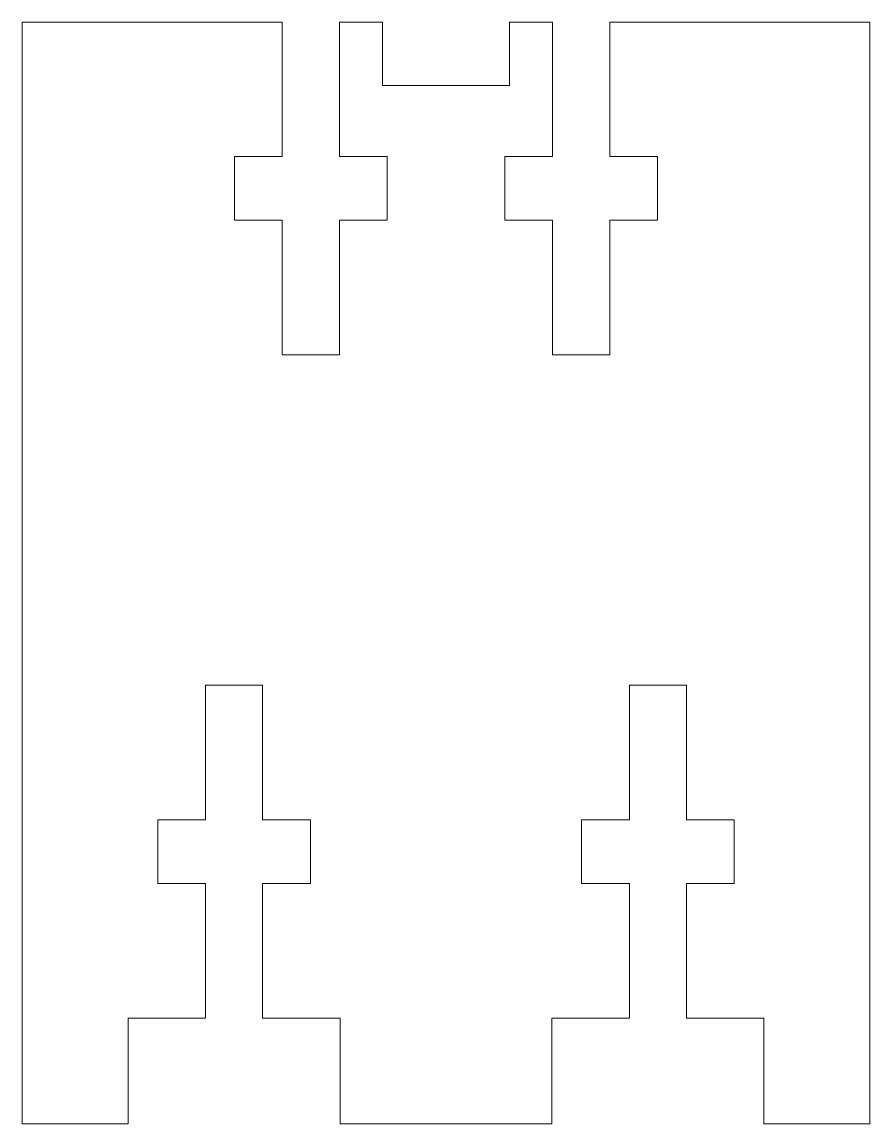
# Model space of a CAD drawing. Header units: inches. Extents: x -1 to 1, y -0.25 to 2.35.
import ezdxf

# ---------------------------------------------------------------- set-up
doc = ezdxf.new("R2010")
doc.units = ezdxf.units.IN
doc.layers.get('0').update_dxf_attribs({"linetype": 'CONTINUOUS', "lineweight": 0})

msp = doc.modelspace()

# ---------------------------------------------------------------- linework, layer by layer
for p, q in [((-1, 2.35), (-1, -0.25)), ((-1, 2.35), (-0.38625, 2.35)), ((-0.38625, 2.0325), (-0.38625, 2.35)), ((-0.25125, 2.0325), (-0.25125, 2.35)), ((-0.25125, 2.35), (-0.15, 2.35)), ((-0.15, 2.35), (-0.15, 2.2)), ((0.15, 2.35), (0.15, 2.2)), ((0.15, 2.35), (0.25125, 2.35)), ((0.25125, 2.0325), (0.25125, 2.35)), ((0.38625, 2.0325), (0.38625, 2.35)), ((0.38625, 2.35), (1, 2.35)), ((1, 2.35), (1, -0.25)), ((0.15, 2.2), (-0.15, 2.2)), ((-0.49875, 1.8825), (-0.49875, 2.0325)), ((-0.49875, 2.0325), (-0.38625, 2.0325)), ((-0.13875, 2.0325), (-0.25125, 2.0325)), ((-0.13875, 1.8825), (-0.13875, 2.0325)), ((0.13875, 1.8825), (0.13875, 2.0325)), ((0.13875, 2.0325), (0.25125, 2.0325)), ((0.49875, 2.0325), (0.38625, 2.0325)), ((0.49875, 1.8825), (0.49875, 2.0325)), ((-0.38625, 1.8825), (-0.49875, 1.8825)), ((-0.38625, 1.565), (-0.38625, 1.8825)), ((-0.25125, 1.565), (-0.25125, 1.8825)), ((-0.25125, 1.8825), (-0.13875, 1.8825)), ((0.25125, 1.8825), (0.13875, 1.8825)), ((0.25125, 1.565), (0.25125, 1.8825)), ((0.38625, 1.565), (0.38625, 1.8825)), ((0.38625, 1.8825), (0.49875, 1.8825)), ((-0.38625, 1.565), (-0.25125, 1.565)), ((0.25125, 1.565), (0.38625, 1.565)), ((-0.5675, 0.4675), (-0.5675, 0.785)), ((-0.5675, 0.785), (-0.4325, 0.785)), ((-0.4325, 0.4675), (-0.4325, 0.785)), ((0.4325, 0.4675), (0.4325, 0.785)), ((0.4325, 0.785), (0.5675, 0.785)), ((0.5675, 0.4675), (0.5675, 0.785)), ((-0.68, 0.3175), (-0.68, 0.4675)), ((-0.68, 0.4675), (-0.5675, 0.4675)), ((-0.32, 0.4675), (-0.4325, 0.4675)), ((-0.32, 0.3175), (-0.32, 0.4675)), ((0.32, 0.3175), (0.32, 0.4675)), ((0.32, 0.4675), (0.4325, 0.4675)), ((0.68, 0.4675), (0.5675, 0.4675)), ((0.68, 0.3175), (0.68, 0.4675)), ((-0.5675, 0.3175), (-0.68, 0.3175)), ((-0.5675, 0), (-0.5675, 0.3175)), ((-0.4325, 0), (-0.4325, 0.3175)), ((-0.4325, 0.3175), (-0.32, 0.3175)), ((0.4325, 0.3175), (0.32, 0.3175)), ((0.4325, 0), (0.4325, 0.3175)), ((0.5675, 0), (0.5675, 0.3175)), ((0.5675, 0.3175), (0.68, 0.3175)), ((-0.75, 0), (-0.75, -0.25)), ((-0.75, 0), (-0.5675, 0)), ((-0.4325, 0), (-0.25, 0)), ((-0.25, 0), (-0.25, -0.25)), ((0.25, 0), (0.25, -0.25)), ((0.25, 0), (0.4325, 0)), ((0.5675, 0), (0.75, 0)), ((0.75, 0), (0.75, -0.25)), ((-1, -0.25), (-0.75, -0.25)), ((-0.25, -0.25), (0.25, -0.25)), ((0.75, -0.25), (1, -0.25))]:
    msp.add_line(p, q)

doc.saveas('drawing.dxf')
